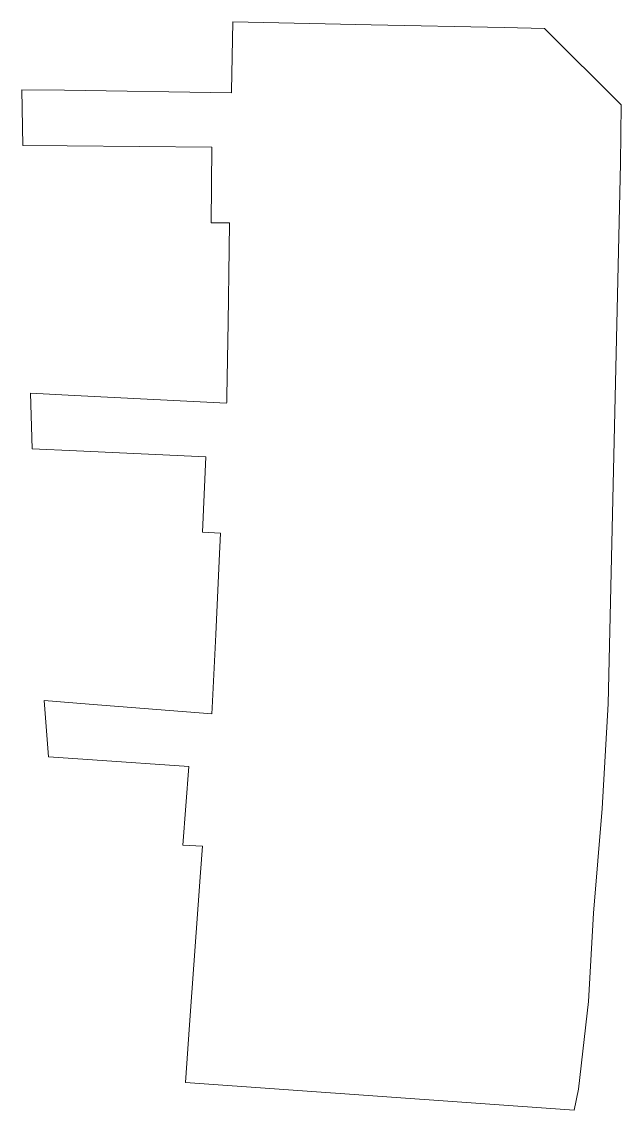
# Model space of a CAD drawing. Header units: metres. Extents: x 113469.3 to 113500.4, y 502879.7 to 502936.2.
import ezdxf

# ---------------------------------------------------------------- set-up
doc = ezdxf.new("R2010")
doc.units = ezdxf.units.M
doc.header["$MEASUREMENT"] = 0
doc.layers.add('3 woning(en)', color=7, linetype='Continuous', lineweight=0)

msp = doc.modelspace()

# ---------------------------------------------------------------- linework, layer by layer
at = {"layer": '3 woning(en)', "flags": 128}
msp.add_lwpolyline([(113480.199, 502932.523), (113480.201, 502932.643), (113480.214, 502933.494), (113480.269, 502936.207), (113487.448, 502936.048), (113494.354, 502935.913), (113496.445, 502935.851), (113500.432, 502931.9), (113500.4, 502928.844), (113499.758, 502900.809), (113499.437029, 502895.37441), (113498.999, 502889.948), (113498.728028, 502885.371327), (113498.21, 502880.816), (113497.984983, 502879.720001), (113477.807, 502881.153), (113478.024, 502884.145), (113478.597, 502892.065), (113478.693732, 502893.431193), (113477.679, 502893.477), (113477.982, 502897.556), (113472.992398, 502897.903681), (113470.706, 502898.063), (113470.486, 502900.978), (113472.811671, 502900.796365), (113479.18, 502900.299), (113479.202, 502900.608), (113479.3855, 502904.4155), (113479.569, 502908.223), (113479.636, 502909.672), (113478.695, 502909.716), (113478.868, 502913.624), (113472.164308, 502913.935886), (113469.862, 502914.043), (113469.761, 502916.925), (113472.045748, 502916.811536), (113479.95, 502916.419), (113479.952, 502916.462), (113479.967, 502916.772), (113480.0235, 502920.592), (113480.08, 502924.412), (113480.093, 502925.771), (113479.151, 502925.78), (113479.179, 502929.692), (113471.680926, 502929.761582), (113469.373, 502929.783), (113469.316, 502932.683), (113471.537171, 502932.650345), (113480.199, 502932.523)], dxfattribs=at)

doc.saveas('drawing.dxf')
